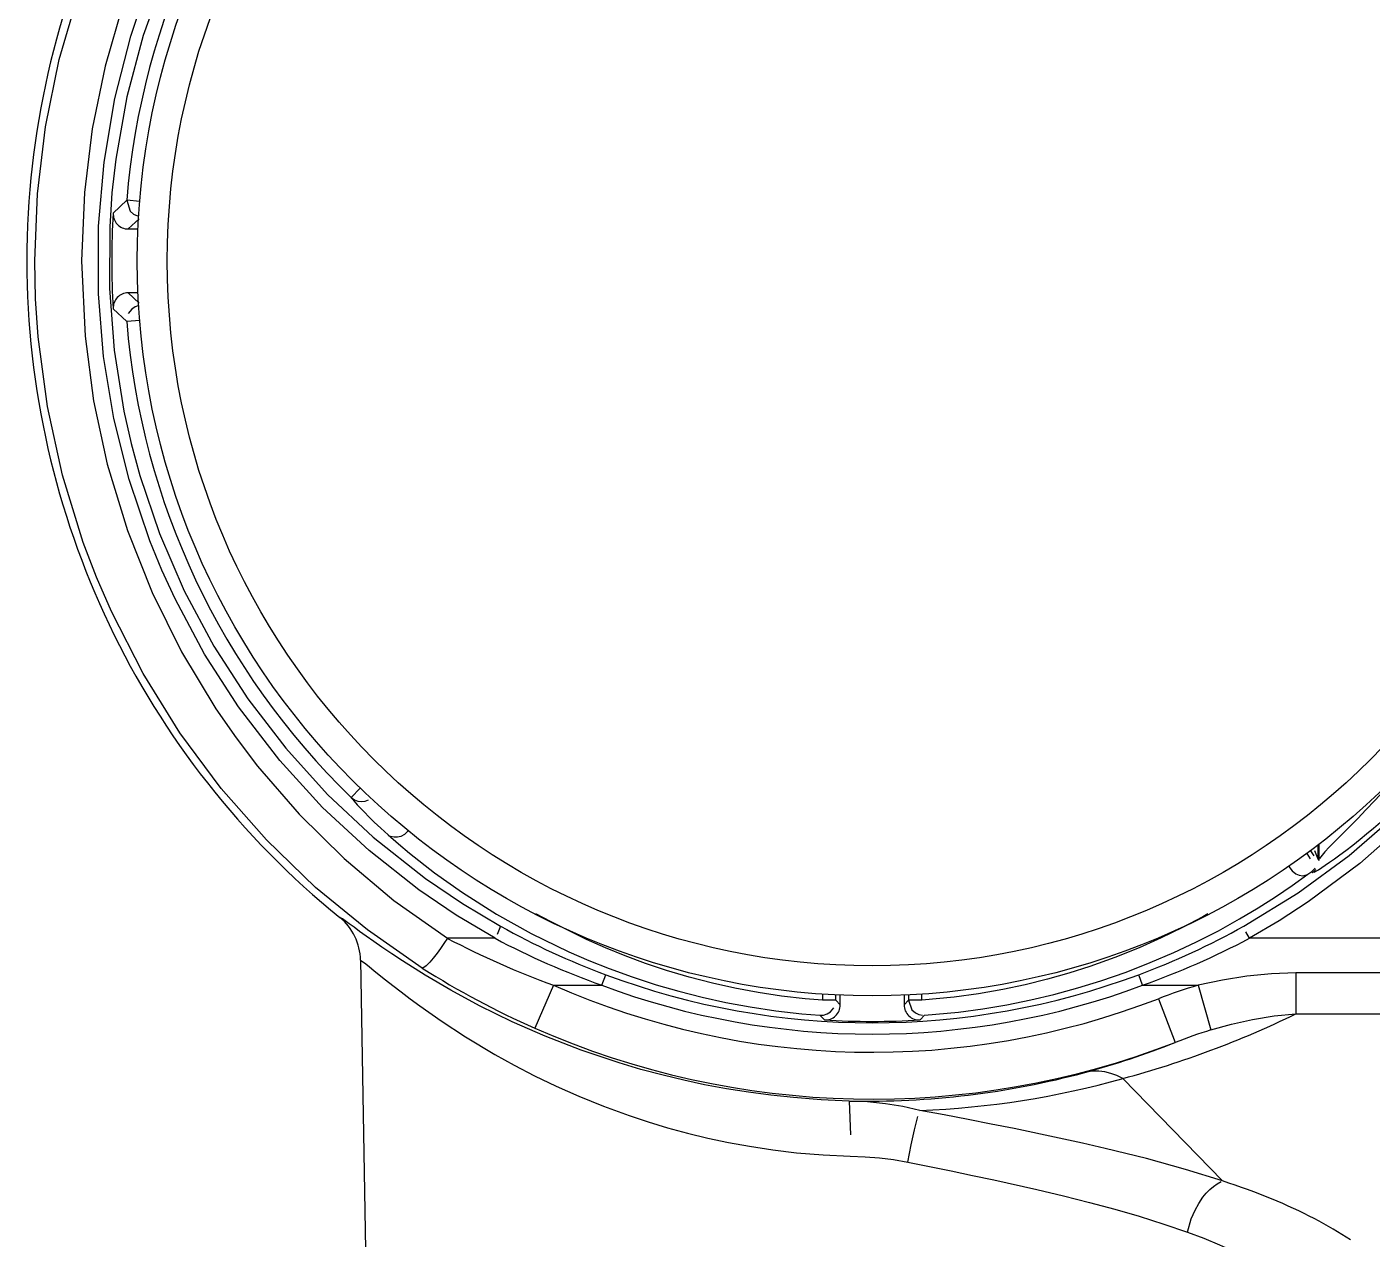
# Model space of a CAD drawing. Header units: millimetres. Extents: x 441156 to 441876, y 4514765 to 4515211.
# Drawn here: x 441593.1399 to 441593.3193, y 4515152.7149 to 4515152.8766 of the extents above; entities that cross this region are included whole.
import ezdxf

# ---------------------------------------------------------------- set-up
doc = ezdxf.new("R2010")
doc.units = ezdxf.units.MM
doc.layers.add('Terminale_sfiato', color=7, linetype='Continuous')

msp = doc.modelspace()

# ---------------------------------------------------------------- linework, layer by layer
at = {"layer": 'Terminale_sfiato', "color": 254, "linetype": 'Continuous'}
for p, q in [((441593.1531771638, 4515152.853465305), (441593.1513823653, 4515152.851761474)), ((441593.1549165797, 4515152.853323868), (441593.1531771638, 4515152.853465305)), ((441593.1533780996, 4515152.849635975), (441593.1548368491, 4515152.850995597)), ((441593.1533780996, 4515152.849635975), (441593.1546865983, 4515152.849635975)), ((441593.1548368491, 4515152.83976732), (441593.1533780996, 4515152.841126942)), ((441593.1546865983, 4515152.841126942), (441593.1533780996, 4515152.841126942)), ((441593.1513823653, 4515152.839001443), (441593.1531771638, 4515152.837297613)), ((441593.1549165797, 4515152.837439049), (441593.1531771638, 4515152.837297613)), ((441593.1843145404, 4515152.775082898), (441593.1830986351, 4515152.773831041)), ((441593.3120529955, 4515152.765616639), (441593.3120529955, 4515152.767479905)), ((441593.3121526539, 4515152.767556071), (441593.3121526539, 4515152.765446858)), ((441593.3121526539, 4515152.765446858), (441593.3120529955, 4515152.765616639)), ((441593.3107022725, 4515152.763606042), (441593.3112218122, 4515152.763962755)), ((441593.3112218122, 4515152.763962755), (441593.311321186, 4515152.763794575)), ((441593.2022990184, 4515152.755048965), (441593.1959569845, 4515152.755048965)), ((441593.4305942032, 4515152.755048965), (441593.302889388, 4515152.755048965)), ((441593.1843653663, 4515152.752136497), (441593.1850942032, 4515152.710381459)), ((441593.2165276993, 4515152.748790363), (441593.2170523251, 4515152.750195383)), ((441593.2886607071, 4515152.748790363), (441593.2881360814, 4515152.750195383)), ((441593.3433498802, 4515152.750426472), (441593.309093766, 4515152.750426472)), ((441593.309093766, 4515152.750426472), (441593.309093766, 4515152.744972429)), ((441593.2101030446, 4515152.748790363), (441593.2075864669, 4515152.743069666)), ((441593.2101030446, 4515152.748790363), (441593.2165276993, 4515152.748790363)), ((441593.2886607071, 4515152.748790363), (441593.2960482343, 4515152.748790363)), ((441593.2960482343, 4515152.748790363), (441593.29776301, 4515152.74283144)), ((441593.2459542209, 4515152.747606663), (441593.2459542209, 4515152.746787692)), ((441593.2477571761, 4515152.746787692), (441593.2459542209, 4515152.746787692)), ((441593.2477571761, 4515152.746787692), (441593.2477571761, 4515152.747500903)), ((441593.2483396863, 4515152.746165355), (441593.2477571761, 4515152.746787692)), ((441593.2483396863, 4515152.746165355), (441593.2483396863, 4515152.747473854)), ((441593.2568487201, 4515152.747473854), (441593.2568487201, 4515152.746165355)), ((441593.2574312303, 4515152.746787692), (441593.2568487201, 4515152.746165355)), ((441593.2574312303, 4515152.747500903), (441593.2574312303, 4515152.746787692)), ((441593.2592341855, 4515152.746787692), (441593.2574312303, 4515152.746787692)), ((441593.2592341855, 4515152.746787692), (441593.2592341855, 4515152.747606663)), ((441593.290754927, 4515152.746999054), (441593.2930150307, 4515152.741172266)), ((441593.2456191493, 4515152.744792787), (441593.2462141872, 4515152.744169621)), ((441593.2589742191, 4515152.744169621), (441593.2595692571, 4515152.744792787)), ((441593.309093766, 4515152.744972429), (441593.3433498802, 4515152.744972429)), ((441593.2992936045, 4515152.722691644), (441593.2860406312, 4515152.736362208))]:
    msp.add_line(p, q, dxfattribs=at)
for points in [[(441593.1581994404, 4515152.883371981, 0), (441593.1553688066, 4515152.875434247, 0), (441593.1532049378, 4515152.867279426, 0), (441593.1517255528, 4515152.85896506, 0), (441593.1512174833, 4515152.85444688, 0), (441593.1509123865, 4515152.849909429, 0), (441593.1508779796, 4515152.841702633, 0), (441593.151514257, 4515152.833464096, 0), (441593.1528128776, 4515152.825337403, 0), (441593.1537799765, 4515152.821029787, 0), (441593.1549329362, 4515152.81677055, 0), (441593.1575446249, 4515152.809053036, 0), (441593.1608605061, 4515152.801381255, 0), (441593.1647968929, 4515152.794003256, 0), (441593.1693121546, 4515152.786991704, 0), (441593.1743805286, 4515152.780386118, 0), (441593.1799699746, 4515152.774220428, 0), (441593.1860444928, 4515152.768532994, 0), (441593.193035099, 4515152.763019577, 0), (441593.1979388935, 4515152.759701081, 0), (441593.2030305297, 4515152.756671172, 0)], [(441593.3489636641, 4515152.88257808, 0), (441593.3516947492, 4515152.874514944, 0), (441593.3537178978, 4515152.866418455, 0), (441593.3550904303, 4515152.858121379, 0), (441593.3557842069, 4515152.849764314, 0), (441593.3558768716, 4515152.845267441, 0), (441593.3557743066, 4515152.840770795, 0), (441593.3550347693, 4515152.832200252, 0), (441593.3535875287, 4515152.823725559, 0), (441593.3514444701, 4515152.815407471, 0), (441593.3500090183, 4515152.811016697, 0), (441593.3483802836, 4515152.80669697, 0), (441593.344823658, 4515152.798830053, 0), (441593.3406288671, 4515152.791295582, 0), (441593.3358261822, 4515152.784143599, 0), (441593.3330085519, 4515152.780478294, 0), (441593.3300308288, 4515152.776943534, 0), (441593.3240823, 4515152.77073534, 0), (441593.317637841, 4515152.765042789, 0), (441593.3107390348, 4515152.759903675, 0), (441593.3068694544, 4515152.75738923, 0), (441593.302889388, 4515152.755048965, 0)], [(441593.1926023722, 4515152.751079692, 0), (441593.1852707426, 4515152.75617759, 0), (441593.1783727314, 4515152.761840812, 0), (441593.1718100577, 4515152.768183332, 0), (441593.1657851605, 4515152.775040447, 0), (441593.1602823735, 4515152.782451654, 0), (441593.1553747839, 4515152.790353242, 0), (441593.1511500484, 4515152.79861523, 0), (441593.1491694514, 4515152.803185807, 0), (441593.147393162, 4515152.807842853, 0), (441593.1446211762, 4515152.81679785, 0), (441593.1426068891, 4515152.825962624, 0), (441593.1413668839, 4515152.835270868, 0), (441593.1410237814, 4515152.840320711, 0), (441593.1409092332, 4515152.845381459, 0), (441593.1412694423, 4515152.854345367, 0), (441593.1423447522, 4515152.863248779, 0), (441593.1441817562, 4515152.872243948, 0), (441593.1467460568, 4515152.881050722, 0)], [(441593.3021578767, 4515152.756671172, 0), (441593.309384381, 4515152.761094702, 0), (441593.3162123332, 4515152.766099386, 0), (441593.3225974899, 4515152.771651473, 0), (441593.3258240533, 4515152.774841199, 0), (441593.3289053382, 4515152.778171872, 0), (441593.3342436531, 4515152.784739203, 0), (441593.3390199041, 4515152.791733235, 0), (441593.3432004894, 4515152.79910858, 0), (441593.3451870412, 4515152.803205891, 0), (441593.346988966, 4515152.807390937, 0), (441593.3498195998, 4515152.815328671, 0), (441593.3519834686, 4515152.823483491, 0), (441593.3534628536, 4515152.831797858, 0), (441593.3539709231, 4515152.836316038, 0), (441593.3542760199, 4515152.840853488, 0), (441593.3543104269, 4515152.849060285, 0), (441593.3536741494, 4515152.857298821, 0), (441593.3523755288, 4515152.865425514, 0), (441593.35140843, 4515152.869733131, 0), (441593.3502554702, 4515152.873992368, 0), (441593.3476437815, 4515152.881709881, 0)], [(441593.1526685812, 4515152.879548086, 0), (441593.1503064499, 4515152.871351182, 0), (441593.1485932301, 4515152.862985779, 0), (441593.1475422988, 4515152.854505082, 0), (441593.1471589953, 4515152.845381459, 0), (441593.147168084, 4515152.843975301, 0), (441593.1476223689, 4515152.835351966, 0), (441593.1487688718, 4515152.826738139, 0), (441593.1505912204, 4515152.818278558, 0), (441593.1532794129, 4515152.809424216, 0), (441593.1565576737, 4515152.801181202, 0), (441593.1604963025, 4515152.79324532, 0), (441593.1650686935, 4515152.785669133, 0), (441593.1677705149, 4515152.781773324, 0), (441593.170640922, 4515152.77800249, 0), (441593.1761577866, 4515152.771615675, 0), (441593.1821615942, 4515152.765686549, 0), (441593.1888141927, 4515152.760102443, 0), (441593.1959569845, 4515152.755048965, 0)], [(441593.2022990184, 4515152.755048965, 0), (441593.197131911, 4515152.758134685, 0), (441593.1921562647, 4515152.761513737, 0), (441593.1855061389, 4515152.766746627, 0), (441593.1793089396, 4515152.772504547, 0), (441593.1736023324, 4515152.778749623, 0), (441593.1680841337, 4515152.785924758, 0), (441593.1635739598, 4515152.792939183, 0), (441593.1596389058, 4515152.800300993, 0), (441593.1578743711, 4515152.804148261, 0), (441593.1562804946, 4515152.808033733, 0), (441593.1534936572, 4515152.816247974, 0), (441593.1514652574, 4515152.824372742, 0), (441593.1500979761, 4515152.832641538, 0), (441593.1494041994, 4515152.840998604, 0), (441593.1493115348, 4515152.845495476, 0), (441593.1494140998, 4515152.849992123, 0), (441593.1501536371, 4515152.858562665, 0), (441593.1516008777, 4515152.867037359, 0), (441593.1537439363, 4515152.875355447, 0), (441593.1551793881, 4515152.87974622, 0)], [(441593.1531771638, 4515152.853465305, 0), (441593.1531727451, 4515152.853395646, 0), (441593.15317076, 4515152.853325876, 0), (441593.1531712111, 4515152.853256079, 0), (441593.1531740978, 4515152.853186339, 0), (441593.1531794164, 4515152.853116741, 0), (441593.1531871607, 4515152.85304737, 0), (441593.1531973211, 4515152.852978311, 0), (441593.1532098852, 4515152.852909649, 0), (441593.1532248377, 4515152.852841465, 0), (441593.1532421606, 4515152.852773844, 0), (441593.1532618324, 4515152.852706868, 0), (441593.1532838295, 4515152.85264062, 0), (441593.1533081249, 4515152.852575177, 0), (441593.153334689, 4515152.852510623, 0), (441593.1533634896, 4515152.852447033, 0), (441593.1533944914, 4515152.852384487, 0), (441593.1534276568, 4515152.85232306, 0), (441593.1534629453, 4515152.852262828, 0), (441593.1535003139, 4515152.852203863, 0), (441593.1535397171, 4515152.852146237, 0), (441593.1535811069, 4515152.852090022, 0), (441593.1536244329, 4515152.852035283, 0), (441593.1536696422, 4515152.851982091, 0), (441593.1537166798, 4515152.851930507, 0), (441593.1537654885, 4515152.851880596, 0), (441593.1538160086, 4515152.851832419, 0), (441593.1538681787, 4515152.851786033, 0), (441593.1539219352, 4515152.851741496, 0), (441593.1539772127, 4515152.851698861, 0), (441593.1540339437, 4515152.851658181, 0), (441593.1540920592, 4515152.851619506, 0), (441593.1541514883, 4515152.851582882, 0), (441593.1542121587, 4515152.851548353, 0), (441593.1542739964, 4515152.851515964, 0), (441593.154336926, 4515152.851485751, 0), (441593.154400871, 4515152.851457752, 0), (441593.1544657534, 4515152.851432003, 0), (441593.1545314941, 4515152.851408533, 0), (441593.1545980131, 4515152.851387371, 0), (441593.1546652294, 4515152.851368544, 0), (441593.154733061, 4515152.851352073, 0), (441593.1547756972, 4515152.851342993, 0)], [(441593.1547756972, 4515152.839419925, 0), (441593.1547075232, 4515152.839404937, 0), (441593.1546399131, 4515152.839387579, 0), (441593.1545729491, 4515152.839367872, 0), (441593.1545067129, 4515152.839345841, 0), (441593.1544412851, 4515152.839321511, 0), (441593.1543767455, 4515152.839294913, 0), (441593.1543131727, 4515152.839266079, 0), (441593.1542506441, 4515152.839235045, 0), (441593.1541892361, 4515152.839201847, 0), (441593.1541290232, 4515152.839166527, 0), (441593.1540700789, 4515152.839129127, 0), (441593.1540124751, 4515152.839089694, 0), (441593.1539562819, 4515152.839048274, 0), (441593.1539015677, 4515152.839004918, 0), (441593.1538483993, 4515152.838959681, 0), (441593.1537968414, 4515152.838912616, 0), (441593.1537469568, 4515152.83886378, 0), (441593.1536988064, 4515152.838813234, 0), (441593.1536524487, 4515152.838761038, 0), (441593.1536079402, 4515152.838707258, 0), (441593.1535653352, 4515152.838651957, 0), (441593.1535246856, 4515152.838595203, 0), (441593.1534860409, 4515152.838537066, 0), (441593.1534494482, 4515152.838477617, 0), (441593.153414952, 4515152.838416927, 0), (441593.1533825945, 4515152.838355072, 0), (441593.153352415, 4515152.838292125, 0), (441593.1533244502, 4515152.838228164, 0), (441593.1532987343, 4515152.838163267, 0), (441593.1532752986, 4515152.838097512, 0), (441593.1532541717, 4515152.83803098, 0), (441593.1532353792, 4515152.837963752, 0), (441593.1532189441, 4515152.837895911, 0), (441593.1532048864, 4515152.837827537, 0), (441593.1531932233, 4515152.837758716, 0), (441593.1531839689, 4515152.83768953, 0), (441593.1531771345, 4515152.837620065, 0), (441593.1531727284, 4515152.837550404, 0), (441593.1531707561, 4515152.837480632, 0), (441593.1531712199, 4515152.837410835, 0), (441593.1531741192, 4515152.837341096, 0), (441593.1531771638, 4515152.837297613, 0)], [(441593.3221511309, 4515152.776211635, 0), (441593.3214997199, 4515152.775476987, 0), (441593.3208627593, 4515152.774770546, 0), (441593.3196281865, 4515152.773432268, 0), (441593.3184428228, 4515152.772181571, 0), (441593.3173359147, 4515152.771038963, 0), (441593.3161997556, 4515152.76988525, 0), (441593.3151852107, 4515152.768863752, 0), (441593.3142915721, 4515152.767961212, 0), (441593.3135416082, 4515152.767189275, 0), (441593.3129722013, 4515152.766578461, 0), (441593.3125448683, 4515152.766082752, 0), (441593.3122656996, 4515152.765701188, 0), (441593.3121526539, 4515152.765446858, 0)], [(441593.1830986351, 4515152.773831041, 0), (441593.1834242127, 4515152.773425622, 0), (441593.183918343, 4515152.77286448, 0), (441593.1843504619, 4515152.772398843, 0), (441593.184869695, 4515152.771859162, 0), (441593.185485735, 4515152.77123988, 0), (441593.1861940562, 4515152.770550544, 0), (441593.1870506572, 4515152.769744144, 0), (441593.1880311727, 4515152.768853031, 0)], [(441593.1830986351, 4515152.773831041, 0), (441593.1831493626, 4515152.773783647, 0), (441593.1832017257, 4515152.77373806, 0), (441593.1832556606, 4515152.773694334, 0), (441593.1833111018, 4515152.773652521, 0), (441593.1833679815, 4515152.773612673, 0), (441593.1834262305, 4515152.773574839, 0), (441593.1834857779, 4515152.773539065, 0), (441593.183546551, 4515152.773505395, 0), (441593.1836084759, 4515152.773473869, 0), (441593.1836714771, 4515152.773444526, 0), (441593.1837354779, 4515152.773417401, 0), (441593.1838004002, 4515152.773392527, 0), (441593.1838661649, 4515152.773369936, 0), (441593.183932692, 4515152.773349655, 0), (441593.1839999004, 4515152.773331707, 0), (441593.1840677082, 4515152.773316115, 0), (441593.1841360328, 4515152.773302899, 0), (441593.184204791, 4515152.773292073, 0), (441593.184273899, 4515152.773283652, 0), (441593.1843432725, 4515152.773277645, 0), (441593.184412827, 4515152.77327406, 0), (441593.184482478, 4515152.773272902, 0), (441593.1845521403, 4515152.773274171, 0), (441593.1846217292, 4515152.773277867, 0), (441593.18469116, 4515152.773283983, 0), (441593.184760348, 4515152.773292514, 0), (441593.1848292089, 4515152.773303449, 0), (441593.1848976588, 4515152.773316774, 0), (441593.1849656143, 4515152.773332474, 0), (441593.1850329927, 4515152.773350528, 0), (441593.1850997118, 4515152.773370915, 0), (441593.1851656904, 4515152.773393611, 0), (441593.185230848, 4515152.773418588, 0), (441593.1852951054, 4515152.773445814, 0), (441593.1853583841, 4515152.773475258, 0), (441593.1854206072, 4515152.773506883, 0), (441593.1854816987, 4515152.77354065, 0), (441593.1855415843, 4515152.773576519, 0), (441593.185600191, 4515152.773614445, 0), (441593.1856574474, 4515152.773654383, 0), (441593.1857132838, 4515152.773696284, 0), (441593.1857448783, 4515152.773721374, 0)], [(441593.3115318031, 4515152.76386615, 0), (441593.311539702, 4515152.763870204, 0), (441593.3117799184, 4515152.764003325, 0), (441593.312096265, 4515152.764194162, 0), (441593.3125158501, 4515152.76446107, 0), (441593.3130193297, 4515152.764794561, 0), (441593.3135933942, 4515152.765187712, 0), (441593.3142438443, 4515152.765646849, 0), (441593.3149743138, 4515152.766177661, 0), (441593.31576446, 4515152.766768537, 0), (441593.3166774691, 4515152.76747187, 0), (441593.3176623291, 4515152.768254686, 0), (441593.3185282594, 4515152.768963503, 0), (441593.319437345, 4515152.769728415, 0), (441593.3203867068, 4515152.770550239, 0), (441593.3213725612, 4515152.771429026, 0), (441593.3224483202, 4515152.772418289, 0), (441593.3235557039, 4515152.773470754, 0)], [(441593.1907139745, 4515152.769389109, 0), (441593.1906710094, 4515152.769334158, 0), (441593.1906263991, 4515152.769280483, 0), (441593.1905801978, 4515152.76922815, 0), (441593.190532462, 4515152.769177223, 0), (441593.1904832498, 4515152.769127761, 0), (441593.190432621, 4515152.769079828, 0), (441593.1903806375, 4515152.76903348, 0), (441593.1903273625, 4515152.768988775, 0), (441593.190272861, 4515152.768945767, 0), (441593.1902171993, 4515152.768904507, 0), (441593.1901604453, 4515152.768865047, 0), (441593.1901026681, 4515152.768827435, 0), (441593.1900439381, 4515152.768791716, 0), (441593.1899843268, 4515152.768757934, 0), (441593.1899239069, 4515152.768726129, 0), (441593.189862752, 4515152.768696342, 0), (441593.1898009367, 4515152.768668608, 0), (441593.1897385361, 4515152.76864296, 0), (441593.1896756264, 4515152.76861943, 0), (441593.1896122842, 4515152.768598048, 0), (441593.1895485866, 4515152.768578839, 0), (441593.1894846113, 4515152.768561824, 0), (441593.1894204362, 4515152.768547027, 0), (441593.1893561395, 4515152.768534466, 0), (441593.1892917996, 4515152.768524155, 0), (441593.1892274948, 4515152.768516106, 0), (441593.1891633034, 4515152.76851033, 0), (441593.1890993037, 4515152.768506833, 0), (441593.1890355736, 4515152.768505622, 0), (441593.1889721909, 4515152.768506695, 0), (441593.1889092326, 4515152.768510052, 0), (441593.1888467756, 4515152.768515689, 0), (441593.1887848959, 4515152.768523599, 0), (441593.1887236689, 4515152.768533773, 0), (441593.1886631692, 4515152.768546198, 0), (441593.1886034705, 4515152.768560859, 0), (441593.1885446456, 4515152.768577739, 0), (441593.1884867661, 4515152.768596815, 0), (441593.1884299025, 4515152.768618066, 0), (441593.1883741241, 4515152.768641465, 0), (441593.1883194988, 4515152.768666985, 0), (441593.1882660934, 4515152.768694593, 0), (441593.1882139727, 4515152.768724256, 0), (441593.1881632002, 4515152.768755938, 0), (441593.188113838, 4515152.768789602, 0), (441593.1880659459, 4515152.768825203, 0), (441593.1880311727, 4515152.768853031, 0)], [(441593.1880311727, 4515152.768853031, 0), (441593.1894094347, 4515152.767648161, 0), (441593.1909039027, 4515152.766396578, 0), (441593.194227813, 4515152.763798034, 0), (441593.1942555342, 4515152.763777365, 0), (441593.1979818577, 4515152.761137713, 0), (441593.2024809677, 4515152.758288696, 0), (441593.2071116809, 4515152.755702126, 0), (441593.2121360238, 4515152.753254533, 0), (441593.2147909953, 4515152.752101247, 0), (441593.2175374046, 4515152.751004698, 0), (441593.2206046673, 4515152.749891754, 0), (441593.2237699262, 4515152.748862214, 0), (441593.2267986815, 4515152.747986677, 0), (441593.2299014367, 4515152.74719748, 0), (441593.2330937032, 4515152.746496589, 0), (441593.2363031436, 4515152.745902937, 0), (441593.2397422488, 4515152.745388074, 0), (441593.2432268682, 4515152.744992079, 0), (441593.2456191493, 4515152.744792787, 0)], [(441593.3105607842, 4515152.766363261, 0), (441593.3106065873, 4515152.766311116, 0), (441593.3106510958, 4515152.76625766, 0), (441593.3106942554, 4515152.766202959, 0), (441593.3107360135, 4515152.766147081, 0), (441593.3107763194, 4515152.766090093, 0), (441593.3108151238, 4515152.766032064, 0), (441593.3108523795, 4515152.765973066, 0), (441593.3108880412, 4515152.76591317, 0), (441593.3109220652, 4515152.765852449, 0), (441593.3109544103, 4515152.765790977, 0), (441593.3109850371, 4515152.765728828, 0), (441593.3110139081, 4515152.765666081, 0), (441593.3110409881, 4515152.765602808, 0), (441593.3110662444, 4515152.765539089, 0), (441593.311089646, 4515152.765475001, 0), (441593.3111111644, 4515152.765410622, 0), (441593.3111307735, 4515152.765346031, 0), (441593.3111484492, 4515152.765281305, 0), (441593.3111641702, 4515152.765216524, 0), (441593.3111779172, 4515152.765151767, 0), (441593.3111896735, 4515152.765087113, 0), (441593.3111994247, 4515152.76502264, 0), (441593.3112071591, 4515152.764958428, 0), (441593.3112128671, 4515152.764894553, 0), (441593.3112165419, 4515152.764831096, 0), (441593.3112181788, 4515152.764768131, 0), (441593.311217776, 4515152.764705737, 0), (441593.311215334, 4515152.764643989, 0), (441593.3112108557, 4515152.764582962, 0), (441593.3112043465, 4515152.76452273, 0), (441593.3111958144, 4515152.764463369, 0), (441593.3111852698, 4515152.764404948, 0), (441593.3111727255, 4515152.76434754, 0), (441593.3111581969, 4515152.764291216, 0), (441593.3111417015, 4515152.764236041, 0), (441593.3111232597, 4515152.764182086, 0), (441593.3111028936, 4515152.764129414, 0), (441593.3110806283, 4515152.764078091, 0), (441593.3110564908, 4515152.764028179, 0), (441593.3110305105, 4515152.763979739, 0), (441593.3110027192, 4515152.763932829, 0), (441593.3109731505, 4515152.763887507, 0), (441593.3109418406, 4515152.763843828, 0), (441593.3109088277, 4515152.763801846, 0), (441593.3108741519, 4515152.76376161, 0), (441593.3108378554, 4515152.763723171, 0), (441593.3107999826, 4515152.763686576, 0), (441593.3107605795, 4515152.763651868, 0), (441593.3107196942, 4515152.763619091, 0), (441593.3107022725, 4515152.763606042, 0)], [(441593.3110484257, 4515152.766723313, 0), (441593.3110947383, 4515152.766671666, 0), (441593.311139782, 4515152.766618696, 0), (441593.3111835021, 4515152.766564467, 0), (441593.3112258452, 4515152.766509046, 0), (441593.3112667597, 4515152.766452499, 0), (441593.3113061959, 4515152.766394896, 0), (441593.3113441055, 4515152.766336307, 0), (441593.3113804425, 4515152.766276803, 0), (441593.3114151626, 4515152.766216457, 0), (441593.3114482234, 4515152.766155343, 0), (441593.3114795848, 4515152.766093533, 0), (441593.3115092085, 4515152.766031105, 0), (441593.3115370583, 4515152.765968135, 0), (441593.3115631004, 4515152.765904698, 0), (441593.3115873031, 4515152.765840871, 0), (441593.3116096368, 4515152.765776735, 0), (441593.3116300744, 4515152.765712365, 0), (441593.3116485909, 4515152.765647841, 0), (441593.3116651638, 4515152.765583239, 0), (441593.3116797729, 4515152.765518642, 0), (441593.3116924003, 4515152.765454126, 0), (441593.3117030308, 4515152.76538977, 0), (441593.3117116514, 4515152.765325652, 0), (441593.3117182514, 4515152.765261851, 0), (441593.3117228231, 4515152.765198445, 0), (441593.3117253606, 4515152.76513551, 0), (441593.311725861, 4515152.765073123, 0), (441593.3117243237, 4515152.765011361, 0), (441593.3117207505, 4515152.764950298, 0), (441593.3117151457, 4515152.764890009, 0), (441593.3117075162, 4515152.764830567, 0), (441593.3116978713, 4515152.764772044, 0), (441593.3116862228, 4515152.764714514, 0), (441593.3116725848, 4515152.764658044, 0), (441593.3116569739, 4515152.764602705, 0), (441593.3116394093, 4515152.764548562, 0), (441593.3116199122, 4515152.764495684, 0), (441593.3115985063, 4515152.764444132, 0), (441593.311575218, 4515152.764393972, 0), (441593.3115500754, 4515152.764345263, 0), (441593.3115231092, 4515152.764298066, 0), (441593.3114943522, 4515152.764252436, 0), (441593.3114638396, 4515152.764208431, 0), (441593.3114316085, 4515152.764166105, 0), (441593.3113976981, 4515152.764125506, 0), (441593.3113621497, 4515152.764086688, 0), (441593.3113250067, 4515152.764049695, 0), (441593.3112863144, 4515152.764014573, 0), (441593.3112461198, 4515152.763981365, 0), (441593.3112218122, 4515152.763962755, 0)], [(441593.3120529955, 4515152.765616639, 0), (441593.3120505592, 4515152.765678842, 0), (441593.3120456895, 4515152.76574093, 0), (441593.3120383924, 4515152.76580283, 0), (441593.3120286768, 4515152.765864464, 0), (441593.3120165545, 4515152.765925759, 0), (441593.3120020402, 4515152.76598664, 0), (441593.3119851517, 4515152.766047032, 0), (441593.3119659096, 4515152.766106861, 0), (441593.3119443373, 4515152.766166056, 0), (441593.311920461, 4515152.766224543, 0), (441593.3118943098, 4515152.76628225, 0), (441593.3118659157, 4515152.76633911, 0), (441593.3118353132, 4515152.766395051, 0), (441593.3118025395, 4515152.766450007, 0), (441593.3117676347, 4515152.766503909, 0), (441593.3117306412, 4515152.766556691, 0), (441593.3116916042, 4515152.766608291, 0), (441593.3116505711, 4515152.766658645, 0), (441593.311607592, 4515152.76670769, 0), (441593.3115627192, 4515152.766755369, 0), (441593.3115160075, 4515152.766801624, 0), (441593.3114675137, 4515152.766846396, 0), (441593.3114172968, 4515152.766889632, 0), (441593.3113654181, 4515152.766931279, 0), (441593.3113465353, 4515152.766945731, 0)], [(441593.3081377132, 4515152.764641639, 0), (441593.3081718467, 4515152.764581202, 0), (441593.3082076518, 4515152.764521562, 0), (441593.3082450851, 4515152.764462793, 0), (441593.3082841008, 4515152.764404966, 0), (441593.3083246516, 4515152.764348153, 0), (441593.3083666879, 4515152.764292421, 0), (441593.3084101584, 4515152.764237838, 0), (441593.3084550105, 4515152.764184472, 0), (441593.3085011892, 4515152.764132387, 0), (441593.3085486384, 4515152.764081647, 0), (441593.3085973003, 4515152.764032314, 0), (441593.3086471155, 4515152.763984446, 0), (441593.3086980235, 4515152.763938104, 0), (441593.3087499621, 4515152.763893344, 0), (441593.3088028681, 4515152.763850219, 0), (441593.308856677, 4515152.763808782, 0), (441593.3089113233, 4515152.763769086, 0), (441593.3089667403, 4515152.763731175, 0), (441593.3090228607, 4515152.763695099, 0), (441593.3090796159, 4515152.7636609, 0), (441593.3091369368, 4515152.763628621, 0), (441593.3091947538, 4515152.7635983, 0), (441593.3092529962, 4515152.763569973, 0), (441593.309311593, 4515152.763543678, 0), (441593.309370473, 4515152.763519444, 0), (441593.3094295645, 4515152.763497301, 0), (441593.3094887952, 4515152.763477278, 0), (441593.3095480932, 4515152.763459397, 0), (441593.3096073862, 4515152.76344368, 0), (441593.3096666019, 4515152.763430147, 0), (441593.3097256683, 4515152.763418815, 0), (441593.3097845133, 4515152.763409697, 0), (441593.3098430652, 4515152.763402804, 0), (441593.3099012527, 4515152.763398144, 0), (441593.3099590049, 4515152.763395725, 0), (441593.3100162515, 4515152.763395547, 0), (441593.3100729227, 4515152.763397612, 0), (441593.3101289495, 4515152.763401916, 0), (441593.3101842635, 4515152.763408455, 0), (441593.3102387975, 4515152.763417221, 0), (441593.3102924849, 4515152.763428203, 0), (441593.3103452604, 4515152.763441388, 0), (441593.3103970596, 4515152.763456759, 0), (441593.3104478195, 4515152.763474298, 0), (441593.3104974782, 4515152.763493983, 0), (441593.3105459752, 4515152.763515791, 0), (441593.3105932514, 4515152.763539695, 0), (441593.3106392492, 4515152.763565666, 0), (441593.3106839126, 4515152.763593672, 0), (441593.3107022725, 4515152.763606042, 0)], [(441593.3112218122, 4515152.763962755, 0), (441593.3112777442, 4515152.764004528, 0), (441593.3113321845, 4515152.764048226, 0), (441593.3113850666, 4515152.764093799, 0), (441593.3114363262, 4515152.764141187, 0), (441593.3114859008, 4515152.764190337, 0), (441593.3115337299, 4515152.764241185, 0), (441593.3115797554, 4515152.764293672, 0), (441593.3116239212, 4515152.764347732, 0), (441593.3116661733, 4515152.7644033, 0), (441593.3117064605, 4515152.764460309, 0), (441593.3117447335, 4515152.764518689, 0), (441593.3117809457, 4515152.764578369, 0), (441593.3118150532, 4515152.764639275, 0), (441593.3118470141, 4515152.764701335, 0), (441593.3118767897, 4515152.764764472, 0), (441593.3119043437, 4515152.764828608, 0), (441593.3119296425, 4515152.764893668, 0), (441593.3119526552, 4515152.76495957, 0), (441593.3119733538, 4515152.765026235, 0), (441593.3119917132, 4515152.765093581, 0), (441593.3120077109, 4515152.765161526, 0), (441593.3120213275, 4515152.765229988, 0), (441593.3120325463, 4515152.765298883, 0), (441593.3120413537, 4515152.765368128, 0), (441593.312047739, 4515152.765437637, 0), (441593.3120516943, 4515152.765507326, 0), (441593.3120532149, 4515152.765577111, 0), (441593.3120529955, 4515152.765616639, 0)], [(441593.311321186, 4515152.763794575, 0), (441593.3113771242, 4515152.763836339, 0), (441593.3114315709, 4515152.76388003, 0), (441593.3114844598, 4515152.763925595, 0), (441593.3115357265, 4515152.763972977, 0), (441593.3115853086, 4515152.764022119, 0), (441593.3116331455, 4515152.764072962, 0), (441593.311679179, 4515152.764125442, 0), (441593.3117233531, 4515152.764179497, 0), (441593.3117656139, 4515152.76423506, 0), (441593.31180591, 4515152.764292063, 0), (441593.3118441921, 4515152.764350438, 0), (441593.3118804137, 4515152.764410114, 0), (441593.3119145308, 4515152.764471016, 0), (441593.3119465015, 4515152.764533072, 0), (441593.3119762872, 4515152.764596204, 0), (441593.3120038514, 4515152.764660339, 0), (441593.3120291606, 4515152.764725395, 0), (441593.3120521839, 4515152.764791295, 0), (441593.3120728933, 4515152.764857957, 0), (441593.3120912636, 4515152.764925302, 0), (441593.3121072723, 4515152.764993246, 0), (441593.3121209, 4515152.765061707, 0), (441593.3121321301, 4515152.765130602, 0), (441593.3121409488, 4515152.765199846, 0), (441593.3121473455, 4515152.765269356, 0), (441593.3121513124, 4515152.765339046, 0), (441593.3121528445, 4515152.765408832, 0), (441593.3121526539, 4515152.765446858, 0)], [(441593.2595692571, 4515152.744792787, 0), (441593.2640866165, 4515152.745218549, 0), (441593.2673496928, 4515152.74565771, 0), (441593.2705668573, 4515152.746200238, 0), (441593.2737530204, 4515152.746846796, 0), (441593.2768285528, 4515152.747576103, 0), (441593.2800031782, 4515152.748439989, 0), (441593.2830950965, 4515152.749392722, 0), (441593.2864468775, 4515152.750554022, 0), (441593.2896812917, 4515152.751805996, 0), (441593.292815609, 4515152.753147858, 0), (441593.2957750787, 4515152.754536535, 0), (441593.2987593931, 4515152.756062815, 0), (441593.3015967577, 4515152.757637704, 0), (441593.3040580417, 4515152.759107545, 0), (441593.3063919959, 4515152.760595661, 0), (441593.3086142237, 4515152.762103369, 0), (441593.3107022725, 4515152.763606042, 0)], [(441593.311321186, 4515152.763794575, 0), (441593.3113859744, 4515152.763800164, 0), (441593.3115318031, 4515152.76386615, 0)], [(441593.2495361496, 4515152.733355486, 0), (441593.2458004703, 4515152.733517565, 0), (441593.2420930607, 4515152.733800181, 0), (441593.2390843807, 4515152.734119591, 0), (441593.2361122423, 4515152.734514837, 0), (441593.233153343, 4515152.734988003, 0), (441593.2302455464, 4515152.735531247, 0), (441593.2303060839, 4515152.735519138, 0), (441593.2274842612, 4515152.736120072, 0), (441593.2247232245, 4515152.736780895, 0), (441593.2217485188, 4515152.737575067, 0), (441593.2188585395, 4515152.738429814, 0), (441593.2137682804, 4515152.740140818, 0), (441593.2090017327, 4515152.741989918, 0), (441593.2045736092, 4515152.743932363, 0), (441593.200215143, 4515152.746066781, 0), (441593.1963952644, 4515152.748128738, 0), (441593.1929729118, 4515152.750135615, 0), (441593.1899613854, 4515152.752031405, 0), (441593.1885299481, 4515152.752976039, 0), (441593.1872227806, 4515152.753863147, 0), (441593.1861155085, 4515152.754632482, 0), (441593.1851225003, 4515152.755335676, 0), (441593.1842425128, 4515152.755968169, 0), (441593.1834907206, 4515152.756513862, 0), (441593.1828377983, 4515152.756989299, 0), (441593.1823194247, 4515152.757364199, 0)], [(441593.2459542209, 4515152.746787692, 0), (441593.24367687, 4515152.746983126, 0), (441593.2405086796, 4515152.74735135, 0), (441593.2373813072, 4515152.747825752, 0), (441593.2342790243, 4515152.748407123, 0), (441593.231286593, 4515152.749074346, 0), (441593.2281807726, 4515152.749879953, 0), (441593.2251551482, 4515152.750778292, 0), (441593.2223610389, 4515152.751710583, 0), (441593.2196493134, 4515152.752712588, 0), (441593.2170242486, 4515152.753777108, 0), (441593.2144880573, 4515152.754897152, 0), (441593.209692213, 4515152.757274845, 0), (441593.2077590363, 4515152.758334881, 0)], [(441593.2973753935, 4515152.758304455, 0), (441593.2966687044, 4515152.757910573, 0), (441593.2939675934, 4515152.756478847, 0), (441593.2911204477, 4515152.755091626, 0), (441593.2881829615, 4515152.75378505, 0), (441593.2849694768, 4515152.752494063, 0), (441593.2816292235, 4515152.751298519, 0), (441593.2788278544, 4515152.750406764, 0), (441593.275952052, 4515152.749593017, 0), (441593.2729873032, 4515152.748859216, 0), (441593.2699984766, 4515152.748224868, 0), (441593.2667918235, 4515152.747659605, 0), (441593.2635345151, 4515152.74720521, 0), (441593.2592341855, 4515152.746787692, 0)], [(441593.2030305297, 4515152.756671172, 0), (441593.2030343557, 4515152.756666947, 0), (441593.2030372857, 4515152.756661132, 0), (441593.2030393163, 4515152.756653734, 0), (441593.2030404449, 4515152.756644762, 0), (441593.2030406703, 4515152.756634227, 0), (441593.203039992, 4515152.756622142, 0), (441593.203038411, 4515152.756608522, 0), (441593.2030359292, 4515152.756593382, 0), (441593.2030325495, 4515152.756576742, 0), (441593.2030282762, 4515152.756558622, 0), (441593.2030231144, 4515152.756539045, 0), (441593.2030170703, 4515152.756518032, 0), (441593.2030101515, 4515152.756495612, 0), (441593.2030023662, 4515152.75647181, 0), (441593.202993724, 4515152.756446656, 0), (441593.2029842354, 4515152.75642018, 0), (441593.2029739119, 4515152.756392416, 0), (441593.2029627663, 4515152.756363395, 0), (441593.2029508119, 4515152.756333154, 0), (441593.2029380635, 4515152.75630173, 0), (441593.2029245364, 4515152.756269161, 0), (441593.2029102473, 4515152.756235486, 0), (441593.2028952135, 4515152.756200748, 0), (441593.2028794533, 4515152.756164987, 0), (441593.2028629859, 4515152.756128247, 0), (441593.2028458315, 4515152.756090574, 0), (441593.2028280108, 4515152.756052013, 0), (441593.2028095456, 4515152.756012612, 0), (441593.2027904584, 4515152.755972418, 0), (441593.2027707725, 4515152.75593148, 0), (441593.2027505118, 4515152.755889847, 0), (441593.2027297011, 4515152.755847572, 0), (441593.2027083656, 4515152.755804705, 0), (441593.2026865314, 4515152.755761298, 0), (441593.2026642251, 4515152.755717405, 0), (441593.2026414738, 4515152.755673079, 0), (441593.2026183053, 4515152.755628373, 0), (441593.2025947478, 4515152.755583343, 0), (441593.2025708299, 4515152.755538044, 0), (441593.202546581, 4515152.755492529, 0), (441593.2025220304, 4515152.755446855, 0), (441593.2024972081, 4515152.755401078, 0), (441593.2024721444, 4515152.755355253, 0), (441593.2024214149, 4515152.755263683, 0), (441593.2023958109, 4515152.75521805, 0), (441593.2023700891, 4515152.755172592, 0), (441593.2023442806, 4515152.755127365, 0), (441593.202318417, 4515152.755082423, 0), (441593.2022990184, 4515152.755048965, 0)], [(441593.302889388, 4515152.755048965, 0), (441593.3028635037, 4515152.755093656, 0), (441593.302837651, 4515152.755138675, 0), (441593.3028118613, 4515152.755183965, 0), (441593.302786166, 4515152.755229472, 0), (441593.302735184, 4515152.755320915, 0), (441593.3027099593, 4515152.75536674, 0), (441593.3026849532, 4515152.755412557, 0), (441593.3026601962, 4515152.755458314, 0), (441593.3026357184, 4515152.755503953, 0), (441593.3026115497, 4515152.755549419, 0), (441593.3025877195, 4515152.755594657, 0), (441593.3025642568, 4515152.755639611, 0), (441593.3025411902, 4515152.755684226, 0), (441593.3025185479, 4515152.755728449, 0), (441593.3024963574, 4515152.755772225, 0), (441593.3024746457, 4515152.755815501, 0), (441593.3024534393, 4515152.755858225, 0), (441593.302432764, 4515152.755900344, 0), (441593.3024126451, 4515152.755941807, 0), (441593.302393107, 4515152.755982563, 0), (441593.3023741736, 4515152.756022563, 0), (441593.3023558679, 4515152.756061759, 0), (441593.3023382121, 4515152.756100101, 0), (441593.302321228, 4515152.756137544, 0), (441593.302304936, 4515152.756174043, 0), (441593.3022893561, 4515152.756209551, 0), (441593.3022745072, 4515152.756244028, 0), (441593.3022604075, 4515152.756277429, 0), (441593.302247074, 4515152.756309715, 0), (441593.3022345232, 4515152.756340845, 0), (441593.3022227702, 4515152.756370784, 0), (441593.3022118293, 4515152.756399494, 0), (441593.302201714, 4515152.756426939, 0), (441593.3021924365, 4515152.756453086, 0), (441593.3021840082, 4515152.756477904, 0), (441593.3021764391, 4515152.756501362, 0), (441593.3021697388, 4515152.756523432, 0), (441593.3021639152, 4515152.756544087, 0), (441593.3021589755, 4515152.756563301, 0), (441593.3021549257, 4515152.756581052, 0), (441593.3021517707, 4515152.756597318, 0), (441593.3021495144, 4515152.756612078, 0), (441593.3021481595, 4515152.756625315, 0), (441593.3021477077, 4515152.756637014, 0), (441593.3021481595, 4515152.756647157, 0), (441593.3021495144, 4515152.756655736, 0), (441593.3021517707, 4515152.756662739, 0), (441593.3021549257, 4515152.756668155, 0), (441593.3021578767, 4515152.756671172, 0)], [(441593.1959569845, 4515152.755048965, 0), (441593.1958378641, 4515152.754871057, 0), (441593.195718889, 4515152.754694955, 0), (441593.1956002038, 4515152.754520873, 0), (441593.1954819533, 4515152.754349022, 0), (441593.1953642817, 4515152.754179613, 0), (441593.195247332, 4515152.754012852, 0), (441593.195131247, 4515152.753848941, 0), (441593.1950161681, 4515152.753688081, 0), (441593.1949022354, 4515152.753530468, 0), (441593.1947895877, 4515152.753376293, 0), (441593.1946783623, 4515152.753225745, 0), (441593.1945686948, 4515152.753079006, 0), (441593.1944607187, 4515152.752936257, 0), (441593.1943545655, 4515152.75279767, 0), (441593.1942503646, 4515152.752663415, 0), (441593.1941482429, 4515152.752533654, 0), (441593.194048325, 4515152.752408546, 0), (441593.1939507325, 4515152.752288245, 0), (441593.1938555842, 4515152.752172895, 0), (441593.1937629962, 4515152.752062637, 0), (441593.1936730812, 4515152.751957607, 0), (441593.1935859488, 4515152.751857932, 0), (441593.1935017052, 4515152.751763732, 0), (441593.1934204529, 4515152.751675124, 0), (441593.1933422911, 4515152.751592215, 0), (441593.1932673148, 4515152.751515106, 0), (441593.1931956154, 4515152.751443892, 0), (441593.1931272804, 4515152.751378658, 0), (441593.1930623929, 4515152.751319484, 0), (441593.1930010321, 4515152.751266443, 0), (441593.1929432726, 4515152.751219599, 0), (441593.1928891848, 4515152.751179008, 0), (441593.1928388347, 4515152.751144721, 0), (441593.1927922836, 4515152.75111678, 0), (441593.1927495882, 4515152.751095218, 0), (441593.1927108005, 4515152.751080061, 0), (441593.1926759678, 4515152.751071329, 0), (441593.1926451324, 4515152.751069031, 0), (441593.1926183321, 4515152.75107317, 0), (441593.1926023722, 4515152.751079692, 0)], [(441593.1843653663, 4515152.752136497, 0), (441593.1844083158, 4515152.752127994, 0), (441593.1845384683, 4515152.752041345, 0), (441593.1847570432, 4515152.751876195, 0), (441593.1850631564, 4515152.751634287, 0), (441593.1855429529, 4515152.751247506, 0), (441593.1861447039, 4515152.750759542, 0), (441593.1868680243, 4515152.750175107, 0), (441593.1876922152, 4515152.749515765, 0), (441593.1886752752, 4515152.748741151, 0), (441593.1897753715, 4515152.747891309, 0), (441593.1909612585, 4515152.746996305, 0), (441593.192252445, 4515152.746047219, 0), (441593.1951274303, 4515152.744028977, 0), (441593.1983780648, 4515152.741901625, 0), (441593.2022658328, 4515152.73956402, 0), (441593.2048450055, 4515152.738132164, 0), (441593.2075768466, 4515152.73671488, 0), (441593.2104672159, 4515152.735322843, 0), (441593.213457906, 4515152.733994963, 0), (441593.2167441693, 4515152.732663431, 0), (441593.2201836373, 4515152.73140837, 0), (441593.2227055482, 4515152.730575693, 0), (441593.2252976089, 4515152.72979529, 0), (441593.2279463348, 4515152.729075335, 0), (441593.2306584369, 4515152.728417925, 0), (441593.2334177225, 4515152.727830603, 0), (441593.2362312821, 4515152.727315203, 0), (441593.2393433629, 4515152.726842057, 0), (441593.2425064064, 4515152.726464354, 0), (441593.2460611131, 4515152.72616288, 0), (441593.2496565455, 4515152.725989457, 0)], [(441593.309093766, 4515152.750426472, 0), (441593.305832383, 4515152.750314523, 0), (441593.3025710001, 4515152.749993369, 0), (441593.2992984437, 4515152.749478937, 0), (441593.2960482343, 4515152.748790363, 0)], [(441593.2456191493, 4515152.744792787, 0), (441593.2456888548, 4515152.744789198, 0), (441593.2457586438, 4515152.744788043, 0), (441593.2458284314, 4515152.744789325, 0), (441593.2458981327, 4515152.744793041, 0), (441593.2459676625, 4515152.744799187, 0), (441593.2460369363, 4515152.744807757, 0), (441593.2461058696, 4515152.744818738, 0), (441593.2461743784, 4515152.744832118, 0), (441593.2462423793, 4515152.744847881, 0), (441593.2463097894, 4515152.744866007, 0), (441593.2463765267, 4515152.744886474, 0), (441593.2464425097, 4515152.744909258, 0), (441593.2465076581, 4515152.74493433, 0), (441593.2465718925, 4515152.74496166, 0), (441593.2466351347, 4515152.744991216, 0), (441593.2466973077, 4515152.745022959, 0), (441593.2467583356, 4515152.745056854, 0), (441593.246818144, 4515152.745092856, 0), (441593.2468766603, 4515152.745130924, 0), (441593.246933813, 4515152.74517101, 0), (441593.2469895325, 4515152.745213065, 0), (441593.2470437509, 4515152.74525704, 0), (441593.2470964023, 4515152.745302878, 0), (441593.2471474223, 4515152.745350527, 0), (441593.247196749, 4515152.745399926, 0), (441593.2472443221, 4515152.745451015, 0), (441593.2472900837, 4515152.745503734, 0), (441593.2473339781, 4515152.745558016, 0), (441593.2473759517, 4515152.745613798, 0), (441593.2474159535, 4515152.745671008, 0), (441593.2474539347, 4515152.74572958, 0), (441593.247489849, 4515152.74578944, 0), (441593.2475236527, 4515152.745850517, 0), (441593.2475553047, 4515152.745912736, 0), (441593.2475847662, 4515152.745976021, 0), (441593.2476120015, 4515152.746040294, 0), (441593.2476369773, 4515152.746105478, 0), (441593.2476596632, 4515152.746171494, 0), (441593.2476800316, 4515152.74623826, 0), (441593.2476980577, 4515152.746305696, 0), (441593.2477137196, 4515152.746373719, 0), (441593.2477269979, 4515152.746442245, 0), (441593.2477378768, 4515152.746511193, 0), (441593.2477463429, 4515152.746580478, 0), (441593.2477523858, 4515152.746650016, 0), (441593.2477559983, 4515152.746719721, 0), (441593.2477571761, 4515152.746787692, 0)], [(441593.2459542209, 4515152.746787692, 0), (441593.2459492005, 4515152.746718068, 0), (441593.2459439466, 4515152.746648528, 0), (441593.2459384655, 4515152.746579156, 0), (441593.2459327639, 4515152.74651004, 0), (441593.2459268487, 4515152.746441262, 0), (441593.2459207272, 4515152.746372906, 0), (441593.2459144068, 4515152.746305054, 0), (441593.2459078952, 4515152.746237791, 0), (441593.2459012003, 4515152.746171199, 0), (441593.2458943304, 4515152.746105357, 0), (441593.2458872937, 4515152.746040346, 0), (441593.2458800988, 4515152.745976246, 0), (441593.2458727546, 4515152.745913135, 0), (441593.2458652699, 4515152.745851089, 0), (441593.2458576539, 4515152.745790184, 0), (441593.2458499159, 4515152.745730495, 0), (441593.2458420652, 4515152.745672094, 0), (441593.2458341115, 4515152.745615051, 0), (441593.2458260644, 4515152.745559438, 0), (441593.2458179338, 4515152.745505321, 0), (441593.2458097294, 4515152.745452766, 0), (441593.2458014615, 4515152.745401838, 0), (441593.24579314, 4515152.745352598, 0), (441593.245784775, 4515152.745305106, 0), (441593.2457763767, 4515152.745259421, 0), (441593.2457679555, 4515152.745215598, 0), (441593.2457595215, 4515152.745173691, 0), (441593.245751085, 4515152.745133749, 0), (441593.2457426563, 4515152.745095823, 0), (441593.2457342456, 4515152.745059958, 0), (441593.2457258633, 4515152.745026197, 0), (441593.2457175194, 4515152.744994584, 0), (441593.2457092243, 4515152.744965155, 0), (441593.245700988, 4515152.744937946, 0), (441593.2456928205, 4515152.74491299, 0), (441593.2456847317, 4515152.744890319, 0), (441593.2456767316, 4515152.74486996, 0), (441593.2456688299, 4515152.744851937, 0), (441593.2456610362, 4515152.744836272, 0), (441593.24565336, 4515152.744822985, 0), (441593.2456458106, 4515152.744812092, 0), (441593.2456383973, 4515152.744803606, 0), (441593.2456311291, 4515152.744797536, 0), (441593.2456240148, 4515152.744793892, 0), (441593.2456191493, 4515152.744792787, 0)], [(441593.2574312303, 4515152.746787692, 0), (441593.2574324713, 4515152.746717906, 0), (441593.257436147, 4515152.746648204, 0), (441593.2574422531, 4515152.746578672, 0), (441593.2574507821, 4515152.746509395, 0), (441593.2574617236, 4515152.746440457, 0), (441593.2574750642, 4515152.746371942, 0), (441593.2574907878, 4515152.746303934, 0), (441593.257508875, 4515152.746236514, 0), (441593.2575293041, 4515152.746169766, 0), (441593.25755205, 4515152.746103772, 0), (441593.257577085, 4515152.74603861, 0), (441593.2576043786, 4515152.745974362, 0), (441593.2576338976, 4515152.745911104, 0), (441593.2576656059, 4515152.745848914, 0), (441593.2576994651, 4515152.745787867, 0), (441593.2577354338, 4515152.745728039, 0), (441593.2577734682, 4515152.745669503, 0), (441593.2578135218, 4515152.745612328, 0), (441593.2578555461, 4515152.745556585, 0), (441593.2578994898, 4515152.745502342, 0), (441593.2579452992, 4515152.745449665, 0), (441593.2579929187, 4515152.745398619, 0), (441593.2580422902, 4515152.745349265, 0), (441593.2580933534, 4515152.745301663, 0), (441593.2581460464, 4515152.745255872, 0), (441593.2582003047, 4515152.745211947, 0), (441593.2582560623, 4515152.745169941, 0), (441593.2583132514, 4515152.745129908, 0), (441593.2583718022, 4515152.745091893, 0), (441593.2584316433, 4515152.745055945, 0), (441593.258492702, 4515152.745022106, 0), (441593.2585549037, 4515152.744990419, 0), (441593.2586181727, 4515152.744960921, 0), (441593.2586824319, 4515152.744933649, 0), (441593.258747603, 4515152.744908636, 0), (441593.2588136067, 4515152.744885912, 0), (441593.2588803624, 4515152.744865505, 0), (441593.258947789, 4515152.74484744, 0), (441593.2590158042, 4515152.74483174, 0), (441593.2590843251, 4515152.744818421, 0), (441593.2591532683, 4515152.744807503, 0), (441593.2592225498, 4515152.744798996, 0), (441593.2592920852, 4515152.744792913, 0), (441593.2593617897, 4515152.74478926, 0), (441593.2594315785, 4515152.744788042, 0), (441593.2595013665, 4515152.74478926, 0), (441593.2595692571, 4515152.744792787, 0)], [(441593.2595692571, 4515152.744792787, 0), (441593.2595622553, 4515152.744794738, 0), (441593.2595550935, 4515152.744799118, 0), (441593.2595477804, 4515152.744805919, 0), (441593.259540325, 4515152.744815135, 0), (441593.2595327363, 4515152.744826755, 0), (441593.2595250235, 4515152.744840763, 0), (441593.2595171961, 4515152.744857144, 0), (441593.2595092636, 4515152.744875876, 0), (441593.2595012356, 4515152.744896938, 0), (441593.259493122, 4515152.744920303, 0), (441593.2594849326, 4515152.744945943, 0), (441593.2594766774, 4515152.744973828, 0), (441593.2594683665, 4515152.745003923, 0), (441593.2594600099, 4515152.74503619, 0), (441593.2594516179, 4515152.745070592, 0), (441593.2594432007, 4515152.745107085, 0), (441593.2594347686, 4515152.745145626, 0), (441593.2594263317, 4515152.745186168, 0), (441593.2594179005, 4515152.745228661, 0), (441593.2594094851, 4515152.745273054, 0), (441593.2594010959, 4515152.745319291, 0), (441593.2593927429, 4515152.745367318, 0), (441593.2593844366, 4515152.745417075, 0), (441593.2593761868, 4515152.745468503, 0), (441593.2593680038, 4515152.745521537, 0), (441593.2593598973, 4515152.745576113, 0), (441593.2593518775, 4515152.745632167, 0), (441593.259343954, 4515152.745689628, 0), (441593.2593361364, 4515152.745748427, 0), (441593.2593284343, 4515152.745808491, 0), (441593.2593208571, 4515152.745869749, 0), (441593.2593134139, 4515152.745932126, 0), (441593.2593061139, 4515152.745995545, 0), (441593.259298966, 4515152.746059929, 0), (441593.2592919789, 4515152.746125199, 0), (441593.2592851611, 4515152.746191277, 0), (441593.2592785208, 4515152.746258081, 0), (441593.2592720663, 4515152.74632553, 0), (441593.2592658052, 4515152.746393543, 0), (441593.2592597454, 4515152.746462036, 0), (441593.2592538942, 4515152.746530926, 0), (441593.2592482585, 4515152.746600128, 0), (441593.2592428455, 4515152.746669559, 0), (441593.2592376616, 4515152.746739134, 0), (441593.2592341855, 4515152.746787692, 0)], [(441593.29776301, 4515152.74283144, 0), (441593.3005201896, 4515152.743607616, 0), (441593.3033212505, 4515152.744240886, 0), (441593.3061858681, 4515152.744708606, 0), (441593.309093766, 4515152.744972429, 0)], [(441593.2860406312, 4515152.736362208, 0), (441593.2856343232, 4515152.736563516, 0), (441593.2852285102, 4515152.736741987, 0), (441593.2848236867, 4515152.736897402, 0), (441593.2844203458, 4515152.737029573, 0), (441593.284018979, 4515152.737138337, 0), (441593.2836200752, 4515152.737223565, 0), (441593.2832241206, 4515152.737285149, 0), (441593.2828315974, 4515152.737323017, 0), (441593.2824429839, 4515152.737337122, 0), (441593.2820587536, 4515152.737327446, 0), (441593.2816793746, 4515152.737294002, 0), (441593.2813053092, 4515152.737236829, 0), (441593.2809683728, 4515152.737163858, 0)], [(441593.2589686643, 4515152.732106899, 0), (441593.2566988019, 4515152.732628864, 0), (441593.2543689803, 4515152.732997857, 0), (441593.2519709151, 4515152.733234337, 0), (441593.2495361496, 4515152.733355486, 0)], [(441593.2495361496, 4515152.733355486, 0), (441593.2495471777, 4515152.733348332, 0), (441593.249557943, 4515152.733332053, 0), (441593.2495684325, 4515152.733306668, 0), (441593.2495786333, 4515152.733272209, 0), (441593.249588533, 4515152.733228717, 0), (441593.2495981195, 4515152.733176246, 0), (441593.2496073812, 4515152.73311486, 0), (441593.2496163068, 4515152.733044634, 0), (441593.2496248854, 4515152.732965651, 0), (441593.2496331065, 4515152.732878011, 0), (441593.2496409602, 4515152.732781817, 0), (441593.2496484368, 4515152.73267719, 0), (441593.2496555274, 4515152.732564254, 0), (441593.2496622232, 4515152.732443148, 0), (441593.2496685159, 4515152.73231402, 0), (441593.2496743982, 4515152.732177028, 0), (441593.2496798626, 4515152.732032337, 0), (441593.2496849026, 4515152.731880126, 0), (441593.2496895121, 4515152.731720576, 0), (441593.2496936853, 4515152.731553885, 0), (441593.2496974173, 4515152.731380256, 0), (441593.2497007035, 4515152.731199899, 0), (441593.2497035399, 4515152.731013034, 0), (441593.249705923, 4515152.73081989, 0), (441593.2497078499, 4515152.730620701, 0), (441593.2497093183, 4515152.73041571, 0), (441593.2497103264, 4515152.730205167, 0), (441593.2497108729, 4515152.729989327, 0), (441593.2497109573, 4515152.729768456, 0), (441593.2497105793, 4515152.729542821, 0), (441593.2497097395, 4515152.729312697, 0), (441593.2497084389, 4515152.729078365, 0), (441593.249706679, 4515152.72884011, 0), (441593.249704462, 4515152.728598222, 0), (441593.2497017906, 4515152.728352997, 0), (441593.2496986681, 4515152.728104733, 0), (441593.2496950983, 4515152.727853731, 0), (441593.2496910854, 4515152.7276003, 0), (441593.2496866345, 4515152.727344746, 0), (441593.2496817508, 4515152.727087381, 0), (441593.2496764405, 4515152.726828519, 0), (441593.2496707099, 4515152.726568475, 0), (441593.2496645661, 4515152.726307567, 0), (441593.2496580164, 4515152.726046111, 0), (441593.2496565455, 4515152.725989457, 0)], [(441593.2573363101, 4515152.725219597, 0), (441593.25738381, 4515152.725476974, 0), (441593.2574318915, 4515152.725733877, 0), (441593.2574804958, 4515152.725989995, 0), (441593.257529564, 4515152.726245014, 0), (441593.257579036, 4515152.726498624, 0), (441593.2576288517, 4515152.726750517, 0), (441593.2576789505, 4515152.727000386, 0), (441593.2577292711, 4515152.727247924, 0), (441593.2577797524, 4515152.727492833, 0), (441593.2578303328, 4515152.727734812, 0), (441593.2578809508, 4515152.727973567, 0), (441593.2579315446, 4515152.728208807, 0), (441593.2579820525, 4515152.728440247, 0), (441593.2580324131, 4515152.728667603, 0), (441593.258082565, 4515152.728890598, 0), (441593.2581324471, 4515152.729108961, 0), (441593.2581819987, 4515152.729322427, 0), (441593.2582311593, 4515152.729530735, 0), (441593.258279869, 4515152.72973363, 0), (441593.2583280686, 4515152.729930867, 0), (441593.2583756993, 4515152.730122203, 0), (441593.258422703, 4515152.730307408, 0), (441593.2584690225, 4515152.730486253, 0), (441593.2585146014, 4515152.730658524, 0), (441593.2585593841, 4515152.730824008, 0), (441593.2586033161, 4515152.730982504, 0), (441593.2586463438, 4515152.73113382, 0), (441593.2586884149, 4515152.73127777, 0), (441593.258729478, 4515152.731414181, 0), (441593.2587694831, 4515152.731542884, 0), (441593.2588083816, 4515152.731663725, 0), (441593.2588461259, 4515152.731776554, 0), (441593.2588826701, 4515152.731881236, 0), (441593.2589179698, 4515152.731977642, 0), (441593.2589519818, 4515152.732065654, 0), (441593.2589686643, 4515152.732106899, 0)], [(441593.2992936045, 4515152.722691644, 0), (441593.2943847082, 4515152.724227328, 0), (441593.2891663717, 4515152.725671381, 0), (441593.2836729965, 4515152.727035023, 0), (441593.2806328782, 4515152.727736317, 0), (441593.2775311743, 4515152.728420447, 0), (441593.2715403694, 4515152.729671029, 0), (441593.2684718132, 4515152.73028379, 0), (441593.2653995283, 4515152.730883306, 0), (441593.2621942324, 4515152.731497373, 0), (441593.2589686643, 4515152.732106899, 0)], [(441593.2496565455, 4515152.725989457, 0), (441593.2497604433, 4515152.725986289, 0), (441593.2516544456, 4515152.725903865, 0), (441593.2535488497, 4515152.725762645, 0), (441593.2554477641, 4515152.725542043, 0), (441593.2573363101, 4515152.725219597, 0)], [(441593.2573363101, 4515152.725219597, 0), (441593.2631176945, 4515152.724033503, 0), (441593.2659925079, 4515152.723430539, 0), (441593.2688151968, 4515152.722825667, 0), (441593.2745441588, 4515152.721543511, 0), (441593.2780967367, 4515152.720698938, 0), (441593.2815624129, 4515152.719826698, 0), (441593.2849550361, 4515152.718915182, 0), (441593.2881865022, 4515152.717981624, 0), (441593.2914807042, 4515152.716949219, 0), (441593.29463026, 4515152.715868658, 0)], [(441593.29463026, 4515152.715868658, 0), (441593.2946860719, 4515152.71612231, 0), (441593.2947474974, 4515152.716375493, 0), (441593.2948144616, 4515152.716627899, 0), (441593.294886883, 4515152.71687922, 0), (441593.2949646733, 4515152.71712915, 0), (441593.2950477377, 4515152.717377386, 0), (441593.2951359751, 4515152.717623624, 0), (441593.2952292778, 4515152.717867564, 0), (441593.2953275323, 4515152.71810891, 0), (441593.2954306189, 4515152.718347367, 0), (441593.295538412, 4515152.718582644, 0), (441593.2956507801, 4515152.718814456, 0), (441593.2957675866, 4515152.719042518, 0), (441593.2958886888, 4515152.719266554, 0), (441593.2960139395, 4515152.719486292, 0), (441593.2961431859, 4515152.719701462, 0), (441593.2962762706, 4515152.719911803, 0), (441593.2964130315, 4515152.720117059, 0), (441593.296553302, 4515152.720316978, 0), (441593.296696911, 4515152.720511319, 0), (441593.2968436838, 4515152.720699845, 0), (441593.2969934413, 4515152.720882325, 0), (441593.2971460013, 4515152.721058536, 0), (441593.2973011778, 4515152.721228265, 0), (441593.2974587817, 4515152.721391305, 0), (441593.2976186211, 4515152.721547457, 0), (441593.2977805012, 4515152.72169653, 0), (441593.2979442248, 4515152.721838345, 0), (441593.2981095925, 4515152.721972726, 0), (441593.2982764026, 4515152.722099511, 0), (441593.2984444521, 4515152.722218545, 0), (441593.2986135361, 4515152.722329684, 0), (441593.2987834486, 4515152.72243279, 0), (441593.2989539828, 4515152.722527741, 0), (441593.2991249307, 4515152.722614418, 0), (441593.2992936045, 4515152.722691644, 0)], [(441593.3163666124, 4515152.71484715, 0), (441593.3158104394, 4515152.71521008, 0), (441593.3152404681, 4515152.715570509, 0), (441593.3146567197, 4515152.715928355, 0), (441593.3140592186, 4515152.716283537, 0), (441593.3134479921, 4515152.71663597, 0), (441593.3128230714, 4515152.716985571, 0), (441593.3121844911, 4515152.717332254, 0), (441593.3115322898, 4515152.717675932, 0), (441593.31086651, 4515152.718016517, 0), (441593.3101871982, 4515152.718353922, 0), (441593.3094944055, 4515152.718688054, 0), (441593.3087881875, 4515152.719018824, 0), (441593.3080686046, 4515152.719346141, 0), (441593.3073357219, 4515152.71966991, 0), (441593.3065896097, 4515152.71999004, 0), (441593.3058303435, 4515152.720306437, 0), (441593.3050580043, 4515152.720619003, 0), (441593.3042726787, 4515152.720927645, 0), (441593.303474459, 4515152.721232265, 0), (441593.3026634436, 4515152.721532768, 0), (441593.3018397365, 4515152.721829055, 0), (441593.3010034487, 4515152.722121029, 0), (441593.3001546968, 4515152.722408591, 0), (441593.2992936045, 4515152.722691644, 0)], [(441593.29463026, 4515152.715868658, 0), (441593.2968122016, 4515152.71504889, 0), (441593.2989105502, 4515152.714190174, 0), (441593.3009291596, 4515152.713290983, 0), (441593.3028571787, 4515152.712356208, 0)]]:
    msp.add_polyline3d(points, dxfattribs=at)
for radius in [0.09800000000000031, 0.09399999999999964]:
    msp.add_circle((441593.2525942032, 4515152.845381459), radius, dxfattribs=at)
for centre, radius, start, end in [((441593.2525942032, 4515152.845381459), 0.112723397778417, 129.042217765493, 230.9577822345069), ((441593.2525942032, 4515152.845381459), 0.09974515670893913, 134.1653367963489, 175.3513654962327), ((441593.2525942032, 4515152.845381459), 0.1014127246753593, 176.3930606269263, 183.6069393730736), ((441593.1533781335, 4515152.85163569), 0.001999864891428782, 176.3936521830112, 269.9990283255493), ((441593.1533781202, 4515152.839127214), 0.001999864891389924, 90.00059152839968, 183.6059676687142), ((441593.2525942032, 4515152.845381459), 0.09974515670893913, 184.6486345037671, 225.8346632036511), ((441593.1804486535, 4515152.755246763), 0.002825477807198995, 48.53916728045363, 66.16278329159546), ((441593.1768657945, 4515152.752005721), 0.007500682860663854, 0.9990108743483488, 50.95636699748487), ((441593.2530473235, 4515152.846531441), 0.1028416897157669, 240.8994111779287, 249.512304008004), ((441593.2521398647, 4515152.846534058), 0.1028445769816866, 290.4878215155885, 299.1004728764896), ((441593.2488296535, 4515152.855578071), 0.1135891734946426, 242.2581480238762, 250.0668014415871), ((441593.2523248746, 4515152.849488242), 0.1068710988660992, 242.0891815349128, 250.4301651770685), ((441593.2528635318, 4515152.849488242), 0.1068710988660537, 289.5698348229311, 297.9108184650868), ((441593.2523067185, 4515152.844755922), 0.11108518630496, 237.4886871706063, 246.2607503087804), ((441593.2525942032, 4515152.845381459), 0.1016051873389001, 249.5246863759129, 290.4753136240871), ((441593.2525942032, 4515152.845381459), 0.1055241129162609, 246.2549404150911, 291.2003563313569), ((441593.2525942032, 4515152.845381459), 0.1031049588816346, 249.5246863759129, 290.4753136240871), ((441593.3131288142, 4515152.689790722), 0.06142406870752293, 106.1458947263278, 111.3602147600874), ((441593.2463399723, 4515152.746165389), 0.001999864891428782, 266.3936521709564, 359.9990282988688), ((441593.2588484482, 4515152.746165376), 0.001999864891391034, 180.0005915050542, 273.6059676876368), ((441593.2525917651, 4515152.861084702), 0.1291298993181167, 285.0126751320257, 295.9482599644076), ((441593.2525942032, 4515152.845381459), 0.1117738749354125, 246.2549404150911, 291.2003563313569), ((441593.2525942032, 4515152.845381459), 0.1014127246753593, 266.3930606427274, 273.6069393572693), ((441593.3182128327, 4515152.676873565), 0.06905764327963082, 107.2257196309727, 111.3995491618671), ((441593.2525926052, 4515152.84254921), 0.1091387051087267, 285.0699016140146, 291.7388464091866), ((441593.2519744907, 4515152.84482952), 0.1115010155357155, 268.7469334541462, 285.0719482019376), ((441593.2548434507, 4515152.846635981), 0.1146025609868251, 272.06284022029, 285.7965593594935)]:
    msp.add_arc(centre, radius, start, end, dxfattribs=at)

doc.saveas('drawing.dxf')
